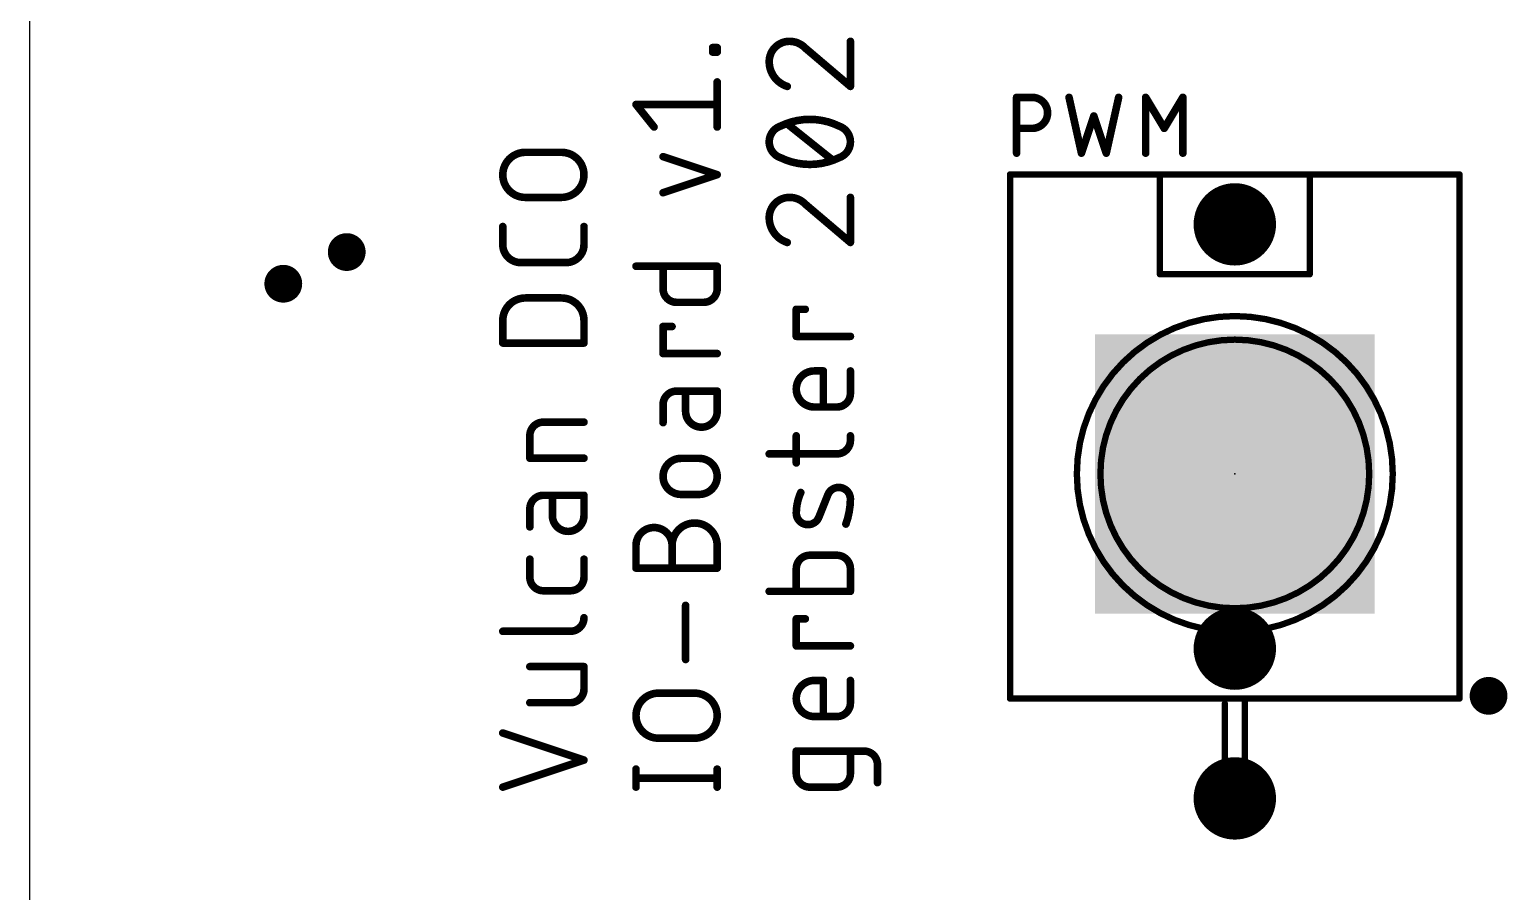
# Model space of a CAD drawing. Extents: x 0 to 48, y 0 to 102.
# Drawn here: x 0 to 29.59, y 31.64 to 48.91 of the extents above; entities that cross this region are included whole.
import ezdxf

# ---------------------------------------------------------------- set-up
doc = ezdxf.new("R2010")
doc.units = 0
for name, color, linetype in [('17', 110, 'CONTINUOUS'), ('18', 110, 'CONTINUOUS'), ('20', 31, 'CONTINUOUS'), ('21', 253, 'CONTINUOUS'), ('23', 53, 'CONTINUOUS'), ('25', 253, 'CONTINUOUS'), ('41', 12, 'CONTINUOUS')]:
    doc.layers.add(name, color=color, linetype=linetype)

# ---------------------------------------------------------------- blocks, each defined once
blk = doc.blocks.new('RECT')
blk.add_solid([(-0.5, -0.5), (0.5, -0.5), (-0.5, 0.5), (0.5, 0.5)])
blk = doc.blocks.new('ROUNDP')
at = {"const_width": 0.5}
blk.add_lwpolyline([(0, -0.25, 1), (0, 0.25, 1), (0, -0.25)], format="xyb", dxfattribs=at)
blk = doc.blocks.new('ROUNDV')
at = {"const_width": 0.5}
blk.add_lwpolyline([(0, -0.25, 1), (0, 0.25, 1), (0, -0.25)], format="xyb", dxfattribs=at)

msp = doc.modelspace()

# ---------------------------------------------------------------- linework, layer by layer
at = {"layer": '20'}
msp.add_line((0, 99.06), (0, 0), dxfattribs=at)
at = {"layer": '21'}
for points, const_width in [([(19.63, 46.0368, 1), (19.63, 45.9733)], 0.0635), ([(19.6618, 46.005, 1), (19.5983, 46.005)], 0.0635), ([(22.63, 46.0368, 1), (22.63, 45.9733)], 0.0635), ([(22.6618, 46.005, 1), (22.5983, 46.005)], 0.0635), ([(22.63, 45.9733, 1), (22.63, 46.0368)], 0.0635), ([(25.63, 46.0368, 1), (25.63, 45.9733)], 0.0635), ([(25.6618, 46.005, 1), (25.5983, 46.005)], 0.0635), ([(25.63, 45.9733, 1), (25.63, 46.0368)], 0.0635), ([(28.6618, 46.005, 1), (28.5983, 46.005)], 0.0635), ([(28.63, 45.9733, 1), (28.63, 46.0368)], 0.0635), ([(22.63, 44.0368, 1), (22.63, 43.9733)], 0.0635), ([(22.5983, 44.005, 1), (22.6618, 44.005)], 0.0635), ([(25.5983, 44.005, 1), (25.6618, 44.005)], 0.0635), ([(25.63, 43.9733, 1), (25.63, 44.0368)], 0.0635), ([(24.13, 36.8427, 1), (24.13, 43.1673, 1), (24.13, 36.8427)], 0.127), ([(24.13, 37.3143, 1), (24.13, 42.6957, 1), (24.13, 37.3143)], 0.127), ([(19.63, 35.5368, 1), (19.63, 35.4733)], 0.0635), ([(19.5983, 35.505, 1), (19.6618, 35.505)], 0.0635), ([(24.33, 35.5368, 1), (24.33, 35.4733)], 0.0635), ([(24.3618, 35.505, 1), (24.2983, 35.505)], 0.0635), ([(24.33, 35.4733, 1), (24.33, 35.5368)], 0.0635), ([(28.5983, 35.505, 1), (28.6618, 35.505)], 0.0635), ([(28.63, 35.4733, 1), (28.63, 35.5368)], 0.0635), ([(23.9617, 35.405, 1), (23.8983, 35.405)], 0.0635), ([(23.93, 33.3368, 1), (23.93, 33.2732)], 0.0635), ([(23.8983, 33.305, 1), (23.9617, 33.305)], 0.0635), ([(24.2983, 33.305, 1), (24.3618, 33.305)], 0.0635), ([(24.33, 33.2732, 1), (24.33, 33.3368)], 0.0635)]:
    msp.add_lwpolyline(points, format="xyb", dxfattribs=dict(at, const_width=const_width))
at = {"layer": '21', "const_width": 0.127}
for points in [[(19.63, 46.005), (22.63, 46.005)], [(19.63, 46.005), (19.63, 35.505)], [(22.63, 46.005), (25.63, 46.005)], [(22.63, 46.005), (22.63, 44.005)], [(25.63, 46.005), (28.63, 46.005)], [(25.63, 44.005), (25.63, 46.005)], [(28.63, 35.505), (28.63, 46.005)], [(22.63, 44.005), (25.63, 44.005)], [(19.63, 35.505), (24.33, 35.505)], [(24.33, 35.505), (28.63, 35.505)], [(24.33, 33.305), (24.33, 35.505)], [(23.93, 35.405), (23.93, 33.305)], [(23.93, 33.305), (24.33, 33.305)]]:
    msp.add_lwpolyline(points, dxfattribs=at)
at = {"layer": '23'}
msp.add_point((24.13, 40.005), dxfattribs=at)
at = {"layer": '25', "const_width": 0.1524}
for points in [[(13.6765, 48.4558), (13.6765, 48.5461)], [(13.6765, 48.5461), (13.7668, 48.5461)], [(13.7668, 48.4558), (13.6765, 48.4558)], [(13.7668, 48.5461), (13.7668, 48.4558)], [(15.5307, 48.5361), (16.4338, 47.7684)], [(16.4338, 47.7684), (16.4338, 48.6715)], [(13.7668, 46.9552), (13.7668, 47.8583)], [(12.5024, 46.9552), (12.1412, 47.4068)], [(12.1412, 47.4068), (13.7668, 47.4068)], [(19.7612, 46.4312), (19.7612, 47.5488)], [(19.7612, 47.5488), (20.0716, 47.5488)], [(20.8111, 47.5488), (21.0594, 46.4312)], [(21.5561, 46.4312), (21.8045, 47.5488)], [(22.3449, 46.4312), (22.3449, 47.5488)], [(22.3449, 47.5488), (22.7175, 46.9279)], [(22.7175, 46.9279), (23.09, 47.5488)], [(23.09, 47.5488), (23.09, 46.4312)], [(16.0726, 46.2956), (15.1694, 47.0181)], [(21.0594, 46.4312), (21.3078, 47.1763)], [(21.3078, 47.1763), (21.5561, 46.4312)], [(20.0716, 46.9279), (19.7612, 46.9279)], [(9.9258, 46.448), (10.6482, 46.448)], [(13.7668, 46), (12.6831, 46.3612)], [(12.6831, 45.6387), (13.7668, 46)], [(10.6482, 45.5449), (9.9258, 45.5449)], [(16.4338, 44.6422), (16.4338, 45.5453)], [(15.5307, 45.4098), (16.4338, 44.6422)], [(9.4742, 44.5996), (9.4742, 44.9609)], [(11.0998, 44.9609), (11.0998, 44.5996)], [(10.7386, 44.2384), (9.8354, 44.2384)], [(12.1412, 44.1655), (13.7668, 44.1655)], [(12.6831, 43.714), (12.6831, 44.1655)], [(13.7668, 44.1655), (13.7668, 43.714)], [(9.9258, 43.5302), (10.6482, 43.5302)], [(13.4959, 43.443), (12.954, 43.443)], [(15.3501, 42.761), (15.3501, 43.3029)], [(15.3501, 43.3029), (15.5307, 43.3029)], [(9.4742, 42.6271), (9.4742, 43.0787)], [(11.0998, 43.0787), (11.0998, 42.6271)], [(12.6831, 42.4168), (12.6831, 42.9586)], [(12.6831, 42.9586), (12.8637, 42.9586)], [(11.0998, 42.6271), (9.4742, 42.6271)], [(16.4338, 42.761), (15.3501, 42.761)], [(13.7668, 42.4168), (12.6831, 42.4168)], [(15.7113, 42.0682), (15.8919, 42.0682)], [(15.8919, 42.0682), (15.8919, 41.3457)], [(16.4338, 42.0682), (16.4338, 41.6166)], [(13.7668, 41.6645), (12.954, 41.6645)], [(13.1346, 41.6645), (13.1346, 41.2581)], [(13.7668, 41.2581), (13.7668, 41.6645)], [(12.6831, 41.3936), (12.6831, 41.0323)], [(16.1629, 41.3457), (15.7113, 41.3457)], [(10.0161, 40.3206), (10.0161, 40.7722)], [(10.287, 41.0431), (11.0998, 41.0431)], [(15.3501, 40.226), (15.3501, 40.7679)], [(16.4338, 40.6776), (16.4338, 40.7679)], [(11.0998, 40.3206), (10.0161, 40.3206)], [(13.0443, 40.3171), (13.4056, 40.3171)], [(14.8082, 40.4066), (16.1629, 40.4066)], [(11.0998, 39.5769), (10.287, 39.5769)], [(10.4676, 39.5769), (10.4676, 39.1705)], [(11.0998, 39.1705), (11.0998, 39.5769)], [(13.4056, 39.5947), (13.0443, 39.5947)], [(15.9822, 39.5881), (15.8016, 39.1365)], [(10.0161, 39.3059), (10.0161, 38.9447)], [(12.1412, 38.1186), (12.1412, 38.5702)], [(12.8637, 38.1186), (12.8637, 38.5702)], [(13.7668, 38.5702), (13.7668, 38.1186)], [(10.0161, 37.936), (10.0161, 38.2973)], [(11.0998, 38.2973), (11.0998, 37.936)], [(13.7668, 38.1186), (12.1412, 38.1186)], [(15.3501, 38.1052), (15.3501, 37.6537)], [(16.1629, 38.3761), (15.621, 38.3761)], [(16.4338, 37.6537), (16.4338, 38.1052)], [(10.8289, 37.6651), (10.287, 37.6651)], [(14.8082, 37.6537), (16.4338, 37.6537)], [(13.1346, 36.2878), (13.1346, 37.3715)], [(15.3501, 36.5606), (15.3501, 37.1025)], [(15.3501, 37.1025), (15.5307, 37.1025)], [(9.4742, 36.8533), (10.8289, 36.8533)], [(16.4338, 36.5606), (15.3501, 36.5606)], [(11.0998, 36.1453), (10.0161, 36.1453)], [(11.0998, 35.6938), (11.0998, 36.1453)], [(15.7113, 35.8678), (15.8919, 35.8678)], [(15.8919, 35.8678), (15.8919, 35.1453)], [(16.4338, 35.8678), (16.4338, 35.4163)], [(12.5928, 35.6139), (13.3152, 35.6139)], [(10.0161, 35.4228), (10.8289, 35.4228)], [(16.1629, 35.1453), (15.7113, 35.1453)], [(11.0998, 34.2731), (9.4742, 34.8149)], [(13.3152, 34.7108), (12.5928, 34.7108)], [(9.4742, 33.7312), (11.0998, 34.2731)], [(15.3501, 34.0021), (15.3501, 34.4537)], [(15.3501, 34.4537), (16.7047, 34.4537)], [(16.4338, 34.4537), (16.4338, 34.0021)], [(12.1412, 33.7312), (12.1412, 34.0924)], [(13.7668, 33.7312), (13.7668, 34.0924)], [(16.9757, 34.1828), (16.9757, 33.8215)], [(12.1412, 33.9118), (13.7668, 33.9118)], [(16.1629, 33.7312), (15.621, 33.7312)]]:
    msp.add_lwpolyline(points, dxfattribs=at)
at = {"layer": '25'}
for points, const_width in [([(13.7146, 48.5461, 1), (13.6384, 48.5461)], 0.0762), ([(13.6765, 48.5842, 1), (13.6765, 48.508)], 0.0762), ([(13.6765, 48.4939, 1), (13.6765, 48.4177)], 0.0762), ([(13.8049, 48.5461, 1), (13.7287, 48.5461)], 0.0762), ([(13.7668, 48.508, 1), (13.7668, 48.5842)], 0.0762), ([(13.7668, 48.4177, 1), (13.7668, 48.4939)], 0.0762), ([(15.2146, 48.6715, 0.4142), (14.8082, 48.2651)], 0.1524), ([(15.5307, 48.5361, 0.2053), (15.2146, 48.6715)], 0.1524), ([(15.2146, 48.7096, 1), (15.2146, 48.6334)], 0.0762), ([(15.2146, 48.6334, 1), (15.2146, 48.7096)], 0.0762), ([(15.5554, 48.5651, 1), (15.506, 48.507)], 0.0762), ([(15.5031, 48.5098, 1), (15.5583, 48.5623)], 0.0762), ([(16.4719, 48.6715, 1), (16.3957, 48.6715)], 0.0762), ([(13.6384, 48.4558, 1), (13.7146, 48.4558)], 0.0762), ([(13.7287, 48.4558, 1), (13.8049, 48.4558)], 0.0762), ([(14.8082, 48.2651, 0.3252), (15.1694, 47.7684)], 0.1524), ([(14.8463, 48.2651, 1), (14.7701, 48.2651)], 0.0762), ([(14.7701, 48.2651, 1), (14.8463, 48.2651)], 0.0762), ([(13.8049, 47.8583, 1), (13.7287, 47.8583)], 0.0762), ([(15.1577, 47.7322, 1), (15.1812, 47.8047)], 0.0762), ([(16.3957, 47.7684, 1), (16.4719, 47.7684)], 0.0762), ([(16.4091, 47.7394, 1), (16.4585, 47.7974)], 0.0762), ([(12.171, 47.4306, 1), (12.1114, 47.383)], 0.0762), ([(12.1412, 47.4449, 1), (12.1412, 47.3687)], 0.0762), ([(13.7668, 47.3687, 1), (13.7668, 47.4449)], 0.0762), ([(19.7993, 47.5488, 1), (19.7231, 47.5488)], 0.0762), ([(19.7612, 47.5869, 1), (19.7612, 47.5107)], 0.0762), ([(20.0716, 46.9279, 1), (20.0716, 47.5488)], 0.1524), ([(20.0716, 47.5869, 1), (20.0716, 47.5107)], 0.0762), ([(20.0716, 47.5107, 1), (20.0716, 47.5869)], 0.0762), ([(20.8483, 47.5571, 1), (20.7739, 47.5405)], 0.0762), ([(21.8417, 47.5405, 1), (21.7673, 47.5571)], 0.0762), ([(22.383, 47.5488, 1), (22.3068, 47.5488)], 0.0762), ([(22.3776, 47.5684, 1), (22.3123, 47.5292)], 0.0762), ([(23.1281, 47.5488, 1), (23.0519, 47.5488)], 0.0762), ([(23.1227, 47.5292, 1), (23.0573, 47.5684)], 0.0762), ([(15.034, 46.9729, 0.3205), (14.8082, 46.6568)], 0.1524), ([(15.621, 47.1084, 0.1139), (15.034, 46.9729)], 0.1524), ([(15.0173, 47.0072, 1), (15.0507, 46.9387)], 0.0762), ([(15.0463, 46.9369, 1), (15.0216, 47.009)], 0.0762), ([(15.1932, 47.0478, 1), (15.1456, 46.9883)], 0.0762), ([(16.208, 46.9729, 0.1139), (15.621, 47.1084)], 0.1524), ([(15.621, 47.1465, 1), (15.621, 47.0703)], 0.0762), ([(15.621, 47.0703, 1), (15.621, 47.1465)], 0.0762), ([(16.2204, 47.009, 1), (16.1957, 46.9369)], 0.0762), ([(16.4338, 46.6568, 0.3205), (16.208, 46.9729)], 0.1524), ([(16.1913, 46.9387, 1), (16.2247, 47.0072)], 0.0762), ([(21.3439, 47.1883, 1), (21.2716, 47.1642)], 0.0762), ([(21.3439, 47.1642, 1), (21.2716, 47.1883)], 0.0762), ([(12.4727, 46.9314, 1), (12.5322, 46.979)], 0.0762), ([(13.7287, 46.9552, 1), (13.8049, 46.9552)], 0.0762), ([(19.7612, 46.966, 1), (19.7612, 46.8898)], 0.0762), ([(20.0716, 46.966, 1), (20.0716, 46.8898)], 0.0762), ([(20.0716, 46.8898, 1), (20.0716, 46.966)], 0.0762), ([(22.6848, 46.9475, 1), (22.7501, 46.9083)], 0.0762), ([(22.6848, 46.9083, 1), (22.7501, 46.9475)], 0.0762), ([(9.9258, 46.448, 1), (9.9258, 45.5449)], 0.1524), ([(9.9258, 46.4861, 1), (9.9258, 46.4099)], 0.0762), ([(9.9258, 46.4099, 1), (9.9258, 46.4861)], 0.0762), ([(10.6482, 45.5449, 1), (10.6482, 46.448)], 0.1524), ([(10.6482, 46.4861, 1), (10.6482, 46.4099)], 0.0762), ([(10.6482, 46.4099, 1), (10.6482, 46.4861)], 0.0762), ([(14.8082, 46.6568, 0.3205), (15.034, 46.3408)], 0.1524), ([(14.8463, 46.6568, 1), (14.7701, 46.6568)], 0.0762), ([(14.7701, 46.6568, 1), (14.8463, 46.6568)], 0.0762), ([(16.208, 46.3408, 0.3205), (16.4338, 46.6568)], 0.1524), ([(16.4719, 46.6568, 1), (16.3957, 46.6568)], 0.0762), ([(16.3957, 46.6568, 1), (16.4719, 46.6568)], 0.0762), ([(19.7231, 46.4312, 1), (19.7993, 46.4312)], 0.0762), ([(21.0233, 46.4432, 1), (21.0956, 46.4192)], 0.0762), ([(21.0222, 46.4229, 1), (21.0966, 46.4395)], 0.0762), ([(21.5189, 46.4395, 1), (21.5933, 46.4229)], 0.0762), ([(21.52, 46.4192, 1), (21.5923, 46.4432)], 0.0762), ([(22.3068, 46.4312, 1), (22.383, 46.4312)], 0.0762), ([(23.0519, 46.4312, 1), (23.1281, 46.4312)], 0.0762), ([(12.6951, 46.3973, 1), (12.671, 46.3251)], 0.0762), ([(15.034, 46.3408, 0.1139), (15.621, 46.2053)], 0.1524), ([(15.0507, 46.375, 1), (15.0173, 46.3065)], 0.0762), ([(15.0216, 46.3047, 1), (15.0463, 46.3768)], 0.0762), ([(15.621, 46.2053, 0.1139), (16.208, 46.3408)], 0.1524), ([(15.621, 46.2434, 1), (15.621, 46.1672)], 0.0762), ([(15.621, 46.1672, 1), (15.621, 46.2434)], 0.0762), ([(16.0488, 46.2658, 1), (16.0964, 46.3254)], 0.0762), ([(16.1957, 46.3768, 1), (16.2204, 46.3047)], 0.0762), ([(16.2247, 46.3065, 1), (16.1913, 46.375)], 0.0762), ([(13.7788, 45.9638, 1), (13.7548, 46.0361)], 0.0762), ([(13.7548, 45.9638, 1), (13.7788, 46.0361)], 0.0762), ([(9.9258, 45.583, 1), (9.9258, 45.5068)], 0.0762), ([(9.9258, 45.5068, 1), (9.9258, 45.583)], 0.0762), ([(10.6482, 45.583, 1), (10.6482, 45.5068)], 0.0762), ([(10.6482, 45.5068, 1), (10.6482, 45.583)], 0.0762), ([(12.671, 45.6749, 1), (12.6951, 45.6026)], 0.0762), ([(15.2146, 45.5453, 0.4142), (14.8082, 45.1389)], 0.1524), ([(15.5307, 45.4098, 0.2053), (15.2146, 45.5453)], 0.1524), ([(15.2146, 45.5834, 1), (15.2146, 45.5072)], 0.0762), ([(15.2146, 45.5072, 1), (15.2146, 45.5834)], 0.0762), ([(16.4719, 45.5453, 1), (16.3957, 45.5453)], 0.0762), ([(15.5554, 45.4388, 1), (15.506, 45.3808)], 0.0762), ([(15.5031, 45.3835, 1), (15.5583, 45.4361)], 0.0762), ([(9.5123, 44.9609, 1), (9.4361, 44.9609)], 0.0762), ([(11.1379, 44.9609, 1), (11.0617, 44.9609)], 0.0762), ([(14.8082, 45.1389, 0.3252), (15.1694, 44.6422)], 0.1524), ([(14.8463, 45.1389, 1), (14.7701, 45.1389)], 0.0762), ([(14.7701, 45.1389, 1), (14.8463, 45.1389)], 0.0762), ([(15.1577, 44.6059, 1), (15.1812, 44.6784)], 0.0762), ([(16.3957, 44.6422, 1), (16.4719, 44.6422)], 0.0762), ([(16.4091, 44.6131, 1), (16.4585, 44.6712)], 0.0762), ([(9.4742, 44.5996, 0.4142), (9.8354, 44.2384)], 0.1524), ([(9.5123, 44.5996, 1), (9.4361, 44.5996)], 0.0762), ([(9.4361, 44.5996, 1), (9.5123, 44.5996)], 0.0762), ([(10.7386, 44.2384, 0.4142), (11.0998, 44.5996)], 0.1524), ([(11.1379, 44.5996, 1), (11.0617, 44.5996)], 0.0762), ([(11.0617, 44.5996, 1), (11.1379, 44.5996)], 0.0762), ([(9.8354, 44.2765, 1), (9.8354, 44.2003)], 0.0762), ([(9.8354, 44.2003, 1), (9.8354, 44.2765)], 0.0762), ([(10.7386, 44.2765, 1), (10.7386, 44.2003)], 0.0762), ([(10.7386, 44.2003, 1), (10.7386, 44.2765)], 0.0762), ([(12.1412, 44.2036, 1), (12.1412, 44.1274)], 0.0762), ([(12.7212, 44.1655, 1), (12.645, 44.1655)], 0.0762), ([(13.8049, 44.1655, 1), (13.7287, 44.1655)], 0.0762), ([(13.7668, 44.1274, 1), (13.7668, 44.2036)], 0.0762), ([(9.9258, 43.5302, 0.4142), (9.4742, 43.0787)], 0.1524), ([(9.9258, 43.5683, 1), (9.9258, 43.4921)], 0.0762), ([(9.9258, 43.4921, 1), (9.9258, 43.5683)], 0.0762), ([(11.0998, 43.0787, 0.4142), (10.6482, 43.5302)], 0.1524), ([(10.6482, 43.5683, 1), (10.6482, 43.4921)], 0.0762), ([(10.6482, 43.4921, 1), (10.6482, 43.5683)], 0.0762), ([(12.6831, 43.714, 0.4142), (12.954, 43.443)], 0.1524), ([(12.7212, 43.714, 1), (12.645, 43.714)], 0.0762), ([(12.645, 43.714, 1), (12.7212, 43.714)], 0.0762), ([(12.954, 43.4811, 1), (12.954, 43.4049)], 0.0762), ([(12.954, 43.4049, 1), (12.954, 43.4811)], 0.0762), ([(13.4959, 43.443, 0.4142), (13.7668, 43.714)], 0.1524), ([(13.4959, 43.4811, 1), (13.4959, 43.4049)], 0.0762), ([(13.4959, 43.4049, 1), (13.4959, 43.4811)], 0.0762), ([(13.8049, 43.714, 1), (13.7287, 43.714)], 0.0762), ([(13.7287, 43.714, 1), (13.8049, 43.714)], 0.0762), ([(15.3882, 43.3029, 1), (15.312, 43.3029)], 0.0762), ([(15.3501, 43.341, 1), (15.3501, 43.2648)], 0.0762), ([(15.5307, 43.2648, 1), (15.5307, 43.341)], 0.0762), ([(9.5123, 43.0787, 1), (9.4361, 43.0787)], 0.0762), ([(9.4361, 43.0787, 1), (9.5123, 43.0787)], 0.0762), ([(11.1379, 43.0787, 1), (11.0617, 43.0787)], 0.0762), ([(11.0617, 43.0787, 1), (11.1379, 43.0787)], 0.0762), ([(12.7212, 42.9586, 1), (12.645, 42.9586)], 0.0762), ([(12.6831, 42.9967, 1), (12.6831, 42.9205)], 0.0762), ([(12.8637, 42.9205, 1), (12.8637, 42.9967)], 0.0762), ([(9.4742, 42.6652, 1), (9.4742, 42.589)], 0.0762), ([(9.4361, 42.6271, 1), (9.5123, 42.6271)], 0.0762), ([(11.0617, 42.6271, 1), (11.1379, 42.6271)], 0.0762), ([(11.0998, 42.589, 1), (11.0998, 42.6652)], 0.0762), ([(15.3501, 42.7991, 1), (15.3501, 42.7229)], 0.0762), ([(15.312, 42.761, 1), (15.3882, 42.761)], 0.0762), ([(16.4338, 42.7229, 1), (16.4338, 42.7991)], 0.0762), ([(12.6831, 42.4549, 1), (12.6831, 42.3787)], 0.0762), ([(12.645, 42.4168, 1), (12.7212, 42.4168)], 0.0762), ([(13.7668, 42.3787, 1), (13.7668, 42.4549)], 0.0762), ([(15.7113, 42.0682, 1), (15.7113, 41.3457)], 0.1524), ([(15.7113, 42.1063, 1), (15.7113, 42.0301)], 0.0762), ([(15.7113, 42.0301, 1), (15.7113, 42.1063)], 0.0762), ([(15.93, 42.0682, 1), (15.8538, 42.0682)], 0.0762), ([(15.8919, 42.0301, 1), (15.8919, 42.1063)], 0.0762), ([(16.4719, 42.0682, 1), (16.3957, 42.0682)], 0.0762), ([(12.954, 41.6645, 0.4142), (12.6831, 41.3936)], 0.1524), ([(12.954, 41.7026, 1), (12.954, 41.6264)], 0.0762), ([(12.954, 41.6264, 1), (12.954, 41.7026)], 0.0762), ([(13.1727, 41.6645, 1), (13.0965, 41.6645)], 0.0762), ([(13.8049, 41.6645, 1), (13.7287, 41.6645)], 0.0762), ([(13.7668, 41.6264, 1), (13.7668, 41.7026)], 0.0762), ([(12.7212, 41.3936, 1), (12.645, 41.3936)], 0.0762), ([(12.645, 41.3936, 1), (12.7212, 41.3936)], 0.0762), ([(16.1629, 41.3457, 0.4142), (16.4338, 41.6166)], 0.1524), ([(16.4719, 41.6166, 1), (16.3957, 41.6166)], 0.0762), ([(16.3957, 41.6166, 1), (16.4719, 41.6166)], 0.0762), ([(13.1346, 41.2581, 1), (13.7668, 41.2581)], 0.1524), ([(13.1727, 41.2581, 1), (13.0965, 41.2581)], 0.0762), ([(13.0965, 41.2581, 1), (13.1727, 41.2581)], 0.0762), ([(13.8049, 41.2581, 1), (13.7287, 41.2581)], 0.0762), ([(13.7287, 41.2581, 1), (13.8049, 41.2581)], 0.0762), ([(15.7113, 41.3838, 1), (15.7113, 41.3076)], 0.0762), ([(15.7113, 41.3076, 1), (15.7113, 41.3838)], 0.0762), ([(15.8538, 41.3457, 1), (15.93, 41.3457)], 0.0762), ([(16.1629, 41.3838, 1), (16.1629, 41.3076)], 0.0762), ([(16.1629, 41.3076, 1), (16.1629, 41.3838)], 0.0762), ([(10.287, 41.0431, 0.4142), (10.0161, 40.7722)], 0.1524), ([(10.0542, 40.7722, 1), (9.978, 40.7722)], 0.0762), ([(10.287, 41.0812, 1), (10.287, 41.005)], 0.0762), ([(10.287, 41.005, 1), (10.287, 41.0812)], 0.0762), ([(11.0998, 41.005, 1), (11.0998, 41.0812)], 0.0762), ([(12.645, 41.0323, 1), (12.7212, 41.0323)], 0.0762), ([(15.3882, 40.7679, 1), (15.312, 40.7679)], 0.0762), ([(16.4719, 40.7679, 1), (16.3957, 40.7679)], 0.0762), ([(9.978, 40.7722, 1), (10.0542, 40.7722)], 0.0762), ([(16.1629, 40.4066, 0.4142), (16.4338, 40.6776)], 0.1524), ([(16.4719, 40.6776, 1), (16.3957, 40.6776)], 0.0762), ([(16.3957, 40.6776, 1), (16.4719, 40.6776)], 0.0762), ([(10.0161, 40.3587, 1), (10.0161, 40.2825)], 0.0762), ([(9.978, 40.3206, 1), (10.0542, 40.3206)], 0.0762), ([(11.0998, 40.2825, 1), (11.0998, 40.3587)], 0.0762), ([(13.0443, 40.3171, 1), (13.0443, 39.5947)], 0.1524), ([(13.0443, 40.3552, 1), (13.0443, 40.279)], 0.0762), ([(13.0443, 40.279, 1), (13.0443, 40.3552)], 0.0762), ([(13.4056, 39.5947, 1), (13.4056, 40.3171)], 0.1524), ([(13.4056, 40.3552, 1), (13.4056, 40.279)], 0.0762), ([(13.4056, 40.279, 1), (13.4056, 40.3552)], 0.0762), ([(14.8082, 40.4447, 1), (14.8082, 40.3685)], 0.0762), ([(15.312, 40.226, 1), (15.3882, 40.226)], 0.0762), ([(16.1629, 40.4447, 1), (16.1629, 40.3685)], 0.0762), ([(16.1629, 40.3685, 1), (16.1629, 40.4447)], 0.0762), ([(10.287, 39.5769, 0.4142), (10.0161, 39.3059)], 0.1524), ([(10.287, 39.615, 1), (10.287, 39.5388)], 0.0762), ([(10.287, 39.5388, 1), (10.287, 39.615)], 0.0762), ([(10.5057, 39.5769, 1), (10.4295, 39.5769)], 0.0762), ([(11.1379, 39.5769, 1), (11.0617, 39.5769)], 0.0762), ([(11.0998, 39.5388, 1), (11.0998, 39.615)], 0.0762), ([(13.0443, 39.6328, 1), (13.0443, 39.5566)], 0.0762), ([(13.0443, 39.5566, 1), (13.0443, 39.6328)], 0.0762), ([(13.4056, 39.6328, 1), (13.4056, 39.5566)], 0.0762), ([(13.4056, 39.5566, 1), (13.4056, 39.6328)], 0.0762), ([(15.4404, 39.6332, 0.1026), (15.3501, 39.2268)], 0.1524), ([(15.4751, 39.6176, 1), (15.4056, 39.6489)], 0.0762), ([(16.4338, 39.4977, 0.8318), (15.9822, 39.5881)], 0.1524), ([(16.0176, 39.5739, 1), (15.9469, 39.6022)], 0.0762), ([(10.0542, 39.3059, 1), (9.978, 39.3059)], 0.0762), ([(15.9469, 39.6022, 1), (16.0176, 39.5739)], 0.0762), ([(16.3435, 39.001, 0.083), (16.4338, 39.4977)], 0.1524), ([(16.4719, 39.4972, 1), (16.3957, 39.4983)], 0.0762), ([(16.3957, 39.4983, 1), (16.4719, 39.4972)], 0.0762), ([(9.978, 39.3059, 1), (10.0542, 39.3059)], 0.0762), ([(10.4676, 39.1705, 1), (11.0998, 39.1705)], 0.1524), ([(10.5057, 39.1705, 1), (10.4295, 39.1705)], 0.0762), ([(10.4295, 39.1705, 1), (10.5057, 39.1705)], 0.0762), ([(11.1379, 39.1705, 1), (11.0617, 39.1705)], 0.0762), ([(11.0617, 39.1705, 1), (11.1379, 39.1705)], 0.0762), ([(13.7668, 38.5702, 1), (12.8637, 38.5702)], 0.1524), ([(15.3882, 39.2263, 1), (15.312, 39.2274)], 0.0762), ([(15.3501, 39.2268, 0.8318), (15.8016, 39.1365)], 0.1524), ([(15.312, 39.2274, 1), (15.3882, 39.2263)], 0.0762), ([(15.7663, 39.1507, 1), (15.837, 39.1224)], 0.0762), ([(15.837, 39.1224, 1), (15.7662, 39.1507)], 0.0762), ([(9.978, 38.9447, 1), (10.0542, 38.9447)], 0.0762), ([(12.8637, 38.5702, 1), (12.1412, 38.5702)], 0.1524), ([(16.3076, 39.0139, 1), (16.3793, 38.9881)], 0.0762), ([(12.1793, 38.5702, 1), (12.1031, 38.5702)], 0.0762), ([(12.1031, 38.5702, 1), (12.1793, 38.5702)], 0.0762), ([(12.9018, 38.5702, 1), (12.8256, 38.5702)], 0.0762), ([(12.8256, 38.5702, 1), (12.9018, 38.5702)], 0.0762), ([(12.8256, 38.5702, 1), (12.9018, 38.5702)], 0.0762), ([(13.8049, 38.5702, 1), (13.7287, 38.5702)], 0.0762), ([(13.7287, 38.5702, 1), (13.8049, 38.5702)], 0.0762), ([(10.0542, 38.2973, 1), (9.978, 38.2973)], 0.0762), ([(11.1379, 38.2973, 1), (11.0617, 38.2973)], 0.0762), ([(12.1412, 38.1567, 1), (12.1412, 38.0805)], 0.0762), ([(13.7668, 38.0805, 1), (13.7668, 38.1567)], 0.0762), ([(15.621, 38.3761, 0.4142), (15.3501, 38.1052)], 0.1524), ([(15.3882, 38.1052, 1), (15.312, 38.1052)], 0.0762), ([(15.621, 38.4142, 1), (15.621, 38.338)], 0.0762), ([(15.621, 38.338, 1), (15.621, 38.4142)], 0.0762), ([(16.4338, 38.1052, 0.4142), (16.1629, 38.3761)], 0.1524), ([(16.1629, 38.4142, 1), (16.1629, 38.338)], 0.0762), ([(16.1629, 38.338, 1), (16.1629, 38.4142)], 0.0762), ([(16.4719, 38.1052, 1), (16.3957, 38.1052)], 0.0762), ([(10.0161, 37.936, 0.4142), (10.287, 37.6651)], 0.1524), ([(10.0542, 37.936, 1), (9.978, 37.936)], 0.0762), ([(9.978, 37.936, 1), (10.0542, 37.936)], 0.0762), ([(10.8289, 37.6651, 0.4142), (11.0998, 37.936)], 0.1524), ([(11.1379, 37.936, 1), (11.0617, 37.936)], 0.0762), ([(11.0617, 37.936, 1), (11.1379, 37.936)], 0.0762), ([(12.1031, 38.1186, 1), (12.1793, 38.1186)], 0.0762), ([(12.8256, 38.1186, 1), (12.9018, 38.1186)], 0.0762), ([(13.7287, 38.1186, 1), (13.8049, 38.1186)], 0.0762), ([(15.312, 38.1052, 1), (15.3882, 38.1052)], 0.0762), ([(16.3957, 38.1052, 1), (16.4719, 38.1052)], 0.0762), ([(10.287, 37.7032, 1), (10.287, 37.627)], 0.0762), ([(10.287, 37.627, 1), (10.287, 37.7032)], 0.0762), ([(10.8289, 37.7032, 1), (10.8289, 37.627)], 0.0762), ([(10.8289, 37.627, 1), (10.8289, 37.7032)], 0.0762), ([(14.8082, 37.6918, 1), (14.8082, 37.6156)], 0.0762), ([(15.312, 37.6537, 1), (15.3882, 37.6537)], 0.0762), ([(16.3957, 37.6537, 1), (16.4719, 37.6537)], 0.0762), ([(16.4338, 37.6156, 1), (16.4338, 37.6918)], 0.0762), ([(13.1727, 37.3715, 1), (13.0965, 37.3715)], 0.0762), ([(10.8289, 36.8533, 0.4142), (11.0998, 37.1243)], 0.1524), ([(11.1379, 37.1243, 1), (11.0617, 37.1243)], 0.0762), ([(15.3882, 37.1025, 1), (15.312, 37.1025)], 0.0762), ([(15.3501, 37.1406, 1), (15.3501, 37.0644)], 0.0762), ([(15.5307, 37.0644, 1), (15.5307, 37.1406)], 0.0762), ([(9.4742, 36.8914, 1), (9.4742, 36.8152)], 0.0762), ([(10.8289, 36.8914, 1), (10.8289, 36.8152)], 0.0762), ([(10.8289, 36.8152, 1), (10.8289, 36.8914)], 0.0762), ([(15.3501, 36.5987, 1), (15.3501, 36.5225)], 0.0762), ([(15.312, 36.5606, 1), (15.3882, 36.5606)], 0.0762), ([(16.4338, 36.5225, 1), (16.4338, 36.5987)], 0.0762), ([(10.0161, 36.1834, 1), (10.0161, 36.1072)], 0.0762), ([(11.1379, 36.1453, 1), (11.0617, 36.1453)], 0.0762), ([(11.0998, 36.1072, 1), (11.0998, 36.1834)], 0.0762), ([(13.0965, 36.2878, 1), (13.1727, 36.2878)], 0.0762), ([(15.7113, 35.8678, 1), (15.7113, 35.1453)], 0.1524), ([(15.7113, 35.9059, 1), (15.7113, 35.8297)], 0.0762), ([(15.7113, 35.8297, 1), (15.7113, 35.9059)], 0.0762), ([(15.93, 35.8678, 1), (15.8538, 35.8678)], 0.0762), ([(15.8919, 35.8297, 1), (15.8919, 35.9059)], 0.0762), ([(16.4719, 35.8678, 1), (16.3957, 35.8678)], 0.0762), ([(10.8289, 35.4228, 0.4142), (11.0998, 35.6938)], 0.1524), ([(11.1379, 35.6938, 1), (11.0617, 35.6938)], 0.0762), ([(11.0617, 35.6938, 1), (11.1379, 35.6938)], 0.0762), ([(12.5928, 35.6139, 1), (12.5928, 34.7108)], 0.1524), ([(12.5928, 35.652, 1), (12.5928, 35.5758)], 0.0762), ([(12.5928, 35.5758, 1), (12.5928, 35.652)], 0.0762), ([(13.3152, 34.7108, 1), (13.3152, 35.6139)], 0.1524), ([(13.3152, 35.652, 1), (13.3152, 35.5758)], 0.0762), ([(13.3152, 35.5758, 1), (13.3152, 35.652)], 0.0762), ([(10.0161, 35.4609, 1), (10.0161, 35.3847)], 0.0762), ([(10.8289, 35.4609, 1), (10.8289, 35.3847)], 0.0762), ([(10.8289, 35.3847, 1), (10.8289, 35.4609)], 0.0762), ([(15.7113, 35.1834, 1), (15.7113, 35.1072)], 0.0762), ([(15.7113, 35.1072, 1), (15.7113, 35.1834)], 0.0762), ([(16.1629, 35.1453, 0.4142), (16.4338, 35.4163)], 0.1524), ([(16.1629, 35.1834, 1), (16.1629, 35.1072)], 0.0762), ([(16.1629, 35.1072, 1), (16.1629, 35.1834)], 0.0762), ([(16.4719, 35.4163, 1), (16.3957, 35.4163)], 0.0762), ([(16.3957, 35.4163, 1), (16.4719, 35.4163)], 0.0762), ([(15.8538, 35.1453, 1), (15.93, 35.1453)], 0.0762), ([(9.4862, 34.8511, 1), (9.4622, 34.7788)], 0.0762), ([(12.5928, 34.7489, 1), (12.5928, 34.6727)], 0.0762), ([(12.5928, 34.6727, 1), (12.5928, 34.7489)], 0.0762), ([(13.3152, 34.7489, 1), (13.3152, 34.6727)], 0.0762), ([(13.3152, 34.6727, 1), (13.3152, 34.7489)], 0.0762), ([(11.1118, 34.2369, 1), (11.0878, 34.3092)], 0.0762), ([(11.0878, 34.2369, 1), (11.1118, 34.3092)], 0.0762), ([(15.3882, 34.4537, 1), (15.312, 34.4537)], 0.0762), ([(15.3501, 34.4918, 1), (15.3501, 34.4156)], 0.0762), ([(16.4719, 34.4537, 1), (16.3957, 34.4537)], 0.0762), ([(16.9757, 34.1828, 0.4142), (16.7047, 34.4537)], 0.1524), ([(16.7047, 34.4918, 1), (16.7047, 34.4156)], 0.0762), ([(16.7047, 34.4156, 1), (16.7047, 34.4918)], 0.0762), ([(12.1793, 34.0924, 1), (12.1031, 34.0924)], 0.0762), ([(13.8049, 34.0924, 1), (13.7287, 34.0924)], 0.0762), ([(15.3501, 34.0021, 0.4142), (15.621, 33.7312)], 0.1524), ([(15.3882, 34.0021, 1), (15.312, 34.0021)], 0.0762), ([(15.312, 34.0021, 1), (15.3882, 34.0021)], 0.0762), ([(16.1629, 33.7312, 0.4142), (16.4338, 34.0021)], 0.1524), ([(16.4719, 34.0021, 1), (16.3957, 34.0021)], 0.0762), ([(16.3957, 34.0021, 1), (16.4719, 34.0021)], 0.0762), ([(17.0138, 34.1828, 1), (16.9376, 34.1828)], 0.0762), ([(16.9376, 34.1828, 1), (17.0138, 34.1828)], 0.0762), ([(9.4622, 33.7673, 1), (9.4862, 33.6951)], 0.0762), ([(12.1412, 33.9499, 1), (12.1412, 33.8737)], 0.0762), ([(12.1031, 33.7312, 1), (12.1793, 33.7312)], 0.0762), ([(13.7287, 33.7312, 1), (13.8049, 33.7312)], 0.0762), ([(13.7668, 33.8737, 1), (13.7668, 33.9499)], 0.0762), ([(15.621, 33.7693, 1), (15.621, 33.6931)], 0.0762), ([(15.621, 33.6931, 1), (15.621, 33.7693)], 0.0762), ([(16.1629, 33.7693, 1), (16.1629, 33.6931)], 0.0762), ([(16.1629, 33.6931, 1), (16.1629, 33.7693)], 0.0762), ([(16.9376, 33.8215, 1), (17.0138, 33.8215)], 0.0762)]:
    msp.add_lwpolyline(points, format="xyb", dxfattribs=dict(at, const_width=const_width))

# ---------------------------------------------------------------- block references
at = {"layer": '17', "xscale": 1.65, "yscale": 1.65}
for p in [(24.13, 45.005), (24.13, 45.005), (24.13, 36.505), (24.13, 36.505), (24.13, 33.505), (24.13, 33.505)]:
    msp.add_blockref('ROUNDP', p, dxfattribs=at)
at = {"layer": '18', "xscale": 0.7564, "yscale": 0.7564}
for p in [(6.35, 44.45), (6.35, 44.45), (5.08, 43.815), (5.08, 43.815), (29.21, 35.56), (29.21, 35.56)]:
    msp.add_blockref('ROUNDV', p, dxfattribs=at)
at = {"layer": '41', "xscale": 5.6, "yscale": 5.6}
msp.add_blockref('RECT', (24.13, 40.005), dxfattribs=at)

doc.saveas('drawing.dxf')
